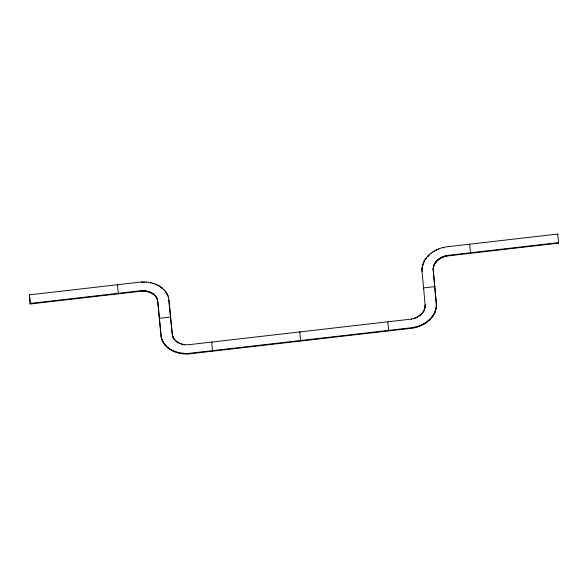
<?xml version="1.0" encoding="UTF-8"?>
<svg xmlns="http://www.w3.org/2000/svg" width="588" height="588" viewBox="0 0 588 588"><rect width="100%" height="100%" fill="white"/><g stroke="black" fill="none" stroke-linecap="round" stroke-linejoin="round"><path stroke-width="0.88" d="M422.081 271.524C420.743 257.61 435.054 247.901 447.549 246.732L557.733 234.046L557.814 234.583M425.256 259.22L422.831 264.894L422.015 270.23L421.934 269.694M174.54 339.526L174.614 340.062L172.475 335.726C174.709 342.767 183.088 345.494 189.828 344.59L409.726 319.277C417.171 318.623 425.653 312.992 425.102 304.724M424.933 307.715L425.014 308.252L425.183 305.26L422 270.98M433.15 268.988C433.29 261.079 441.375 255.956 448.57 255.273L558.519 242.616L558.6 243.153L448.651 255.809C441.456 256.5 433.371 261.623 433.231 269.532L433.15 268.988L436.377 304.114M161.524 338.254C165.235 349.978 179.134 354.615 190.38 353.19L410.755 327.825C422.728 326.597 436.098 318.012 436.362 304.863C436.693 318.24 422.919 327.149 410.836 328.361L190.461 353.733C178.576 355.365 163.302 349.669 161.119 336.542L161.597 338.798M423.772 310.839L423.852 311.375L424.661 308.774M425.727 259.22L426.44 257.61M30.186 303.43L140.142 290.773C146.985 289.833 155.805 292.773 157.569 300.181C155.335 293.14 146.956 290.413 140.223 291.317L30.267 303.974L29.4 294.86L139.584 282.181C150.94 280.726 165.272 285.548 168.528 297.653L168.447 297.116L172.203 334.381M162.229 288.024L162.31 288.561L158.9 285.746M163.765 289.869L164.633 290.803M167.852 295.426L167.933 295.962L164.985 290.729M172.556 336.27L169.013 300.101M157.488 299.637L161.031 335.807M470.547 253.288L469.68 244.182M447.078 255.493L447.159 256.03M445.733 255.78L445.807 256.324M444.403 256.155L444.484 256.691M443.087 247.541L443.161 248.077M443.117 256.611L443.198 257.154M441.875 257.147L441.955 257.684M440.684 257.757L440.765 258.294M438.692 248.937L438.773 249.474M439.559 258.441L439.64 258.977M438.501 259.183L438.582 259.727M436.597 249.834L436.678 250.37M437.523 259.992L437.604 260.535M436.634 260.859L436.715 261.395M434.598 250.863L434.679 251.399M435.833 261.77L435.914 262.307M435.127 262.726L435.208 263.262M434.525 263.718L434.605 264.255M432.709 252.009L432.79 252.546M434.025 264.74L434.106 265.276M433.635 265.783L433.716 266.32M433.363 266.842L433.444 267.378M433.202 267.9L433.282 268.444M430.93 253.266L431.011 253.803M434.819 287.172L434.738 286.635L423.558 287.922L423.639 288.458M429.291 254.626L429.372 255.163L427.866 256.618L427.785 256.074M436.289 306.627L436.37 307.164M436.017 308.421L436.09 308.957M435.546 310.199L435.627 310.736M434.892 311.949L434.973 312.493M434.062 313.669L434.135 314.205M433.04 315.337L433.121 315.874M424.242 260.888L424.315 261.425M431.857 316.939L431.937 317.483M423.404 262.601L423.485 263.145M422.75 264.357L422.831 264.894M430.512 318.476L430.592 319.019M422.287 266.136L422.36 266.673M422.008 267.922L422.088 268.466M429.005 319.931L429.086 320.467M425.146 305.562L425.227 306.098M427.366 321.291L427.447 321.827M425.102 306.649L425.175 307.186M424.271 309.817L424.352 310.354M425.587 322.547L425.668 323.084M423.169 311.824L423.25 312.368M422.463 312.779L422.544 313.323M423.698 323.694L423.779 324.231M421.662 313.698L421.743 314.235M420.773 314.558L419.876 315.91L419.795 315.366M421.699 324.716L421.78 325.26M418.737 316.116L418.818 316.653M419.604 325.62L419.685 326.156M417.612 316.8L417.693 317.336M416.422 317.41L416.502 317.946M417.443 326.384L417.517 326.928M415.179 317.939L415.26 318.483M413.893 318.395L413.974 318.939M415.216 327.016L415.29 327.553M412.938 327.501L413.019 328.038M411.218 319.064L411.299 319.6M388.697 330.912L387.83 321.798M299.858 332.477L299.777 331.933L300.644 341.047M211.805 342.613L211.724 342.076L212.591 351.183M188.182 353.373L188.263 353.91M185.867 353.417L185.948 353.954M184.242 344.524L184.323 345.06M182.927 344.281L183.008 344.825M183.566 353.307L183.647 353.844M181.655 343.958L181.736 344.494M181.31 353.05L181.391 353.586M179.259 343.054L179.34 343.598M178.157 342.488L178.237 343.024M179.097 352.646L179.178 353.182M177.128 341.841L177.201 342.385L176.172 341.136M175.312 340.356L175.386 340.9M176.959 352.094L177.032 352.631M170.652 317.579L170.571 317.042L159.392 318.329L159.473 318.865M173.864 338.637L173.945 339.18M167.073 293.787L167.154 294.323M173.291 337.703L173.372 338.247M172.828 336.733L172.909 337.277M174.893 351.404L174.974 351.94M166.117 292.221L166.191 292.758M172.923 350.58L173.004 351.117M171.071 349.625L171.152 350.161M160.634 286.826L160.708 287.37M169.337 348.544L169.417 349.081M167.734 347.346L167.815 347.883M166.279 346.045L166.36 346.582M157.04 284.79L157.121 285.334M164.985 344.641L165.066 345.178M155.07 283.967L155.151 284.504M163.854 343.149L163.934 343.693M157.136 298.638L157.216 299.174M156.673 297.66L156.753 298.204M162.891 341.584L162.972 342.12M156.099 296.734L156.18 297.271M162.112 339.945L162.192 340.489M155.43 295.845L155.511 296.381M153.012 283.276L153.093 283.813M154.659 295.014L154.74 295.551M153.791 294.235L153.872 294.772M152.843 293.522L152.924 294.066M150.866 282.725L150.947 283.262M151.814 292.883L151.888 293.419M150.704 292.317L150.785 292.853M149.536 291.824L149.617 292.361M148.308 291.413L148.389 291.949M146.397 282.064L146.478 282.6M147.037 291.082L147.118 291.626M145.721 290.847L145.802 291.383M144.104 281.953L144.178 282.497L141.862 282.534L141.789 281.997M144.376 290.692L144.457 291.229M143.009 290.626L143.09 291.17M141.635 290.656L141.715 291.192M118.32 293.838L117.453 284.724M29.4 294.86L30.267 303.974M161.2 337.086L157.841 301.526M557.733 234.046L558.6 243.153M433.194 269.833L436.443 305.4"/></g></svg>
